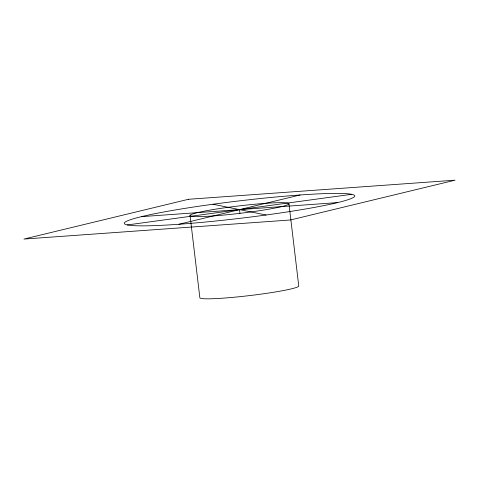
<?xml version="1.0" encoding="UTF-8"?>
<svg xmlns="http://www.w3.org/2000/svg" width="479" height="479" viewBox="0 0 479 479"><rect width="100%" height="100%" fill="white"/><g stroke="black" fill="none" stroke-linecap="round" stroke-linejoin="round"><path stroke-width="0.72" d="M178.948 224.262A116.08 8.706 -6.8 0 0 354.717 196.222A116.08 8.706 -6.8 0 0 184.828 208.389A116.08 8.706 -6.8 0 0 178.948 224.262L300.052 194.989M127.33 224.944L351.67 194.306M141.413 216.652L337.587 202.599M212.957 204.24L266.043 215.005M288.963 203.868A49.834 3.736 -6.8 0 1 213.508 215.909A49.834 3.736 -6.8 0 1 216.029 209.095A49.834 3.736 -6.8 0 1 288.963 203.868L298.77 286.107A49.834 3.736 -6.8 0 1 247.847 295.794A49.834 3.736 -6.8 0 1 199.845 297.615L190.037 215.376M239.5 209.622L239.943 213.329M188.498 199.282L23.95 239.057L290.502 219.969L455.05 180.188L188.498 199.282"/></g></svg>
